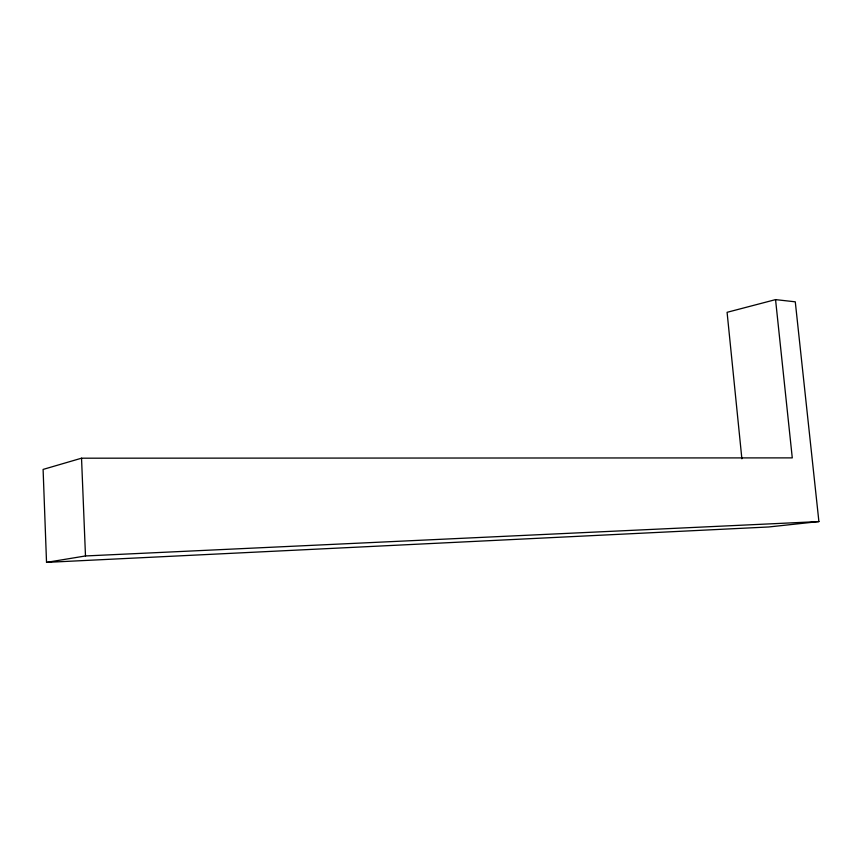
<?xml version="1.0" encoding="UTF-8"?>
<svg xmlns="http://www.w3.org/2000/svg" width="862" height="862" viewBox="0 0 862 862"><rect width="100%" height="100%" fill="white"/><g stroke="black" fill="none" stroke-linecap="round" stroke-linejoin="round"><path stroke-width="1.29" d="M775.552 299.62L792.275 457.884L81.534 458.196L43.1 469.424L46.526 562.38L768.699 526.973L818.9 521.575L795.281 301.819L775.552 299.62L727.086 312.313L741.88 458.799M46.526 562.38L85.489 555.958L818.9 521.575M81.534 458.196L85.489 555.958"/></g></svg>
